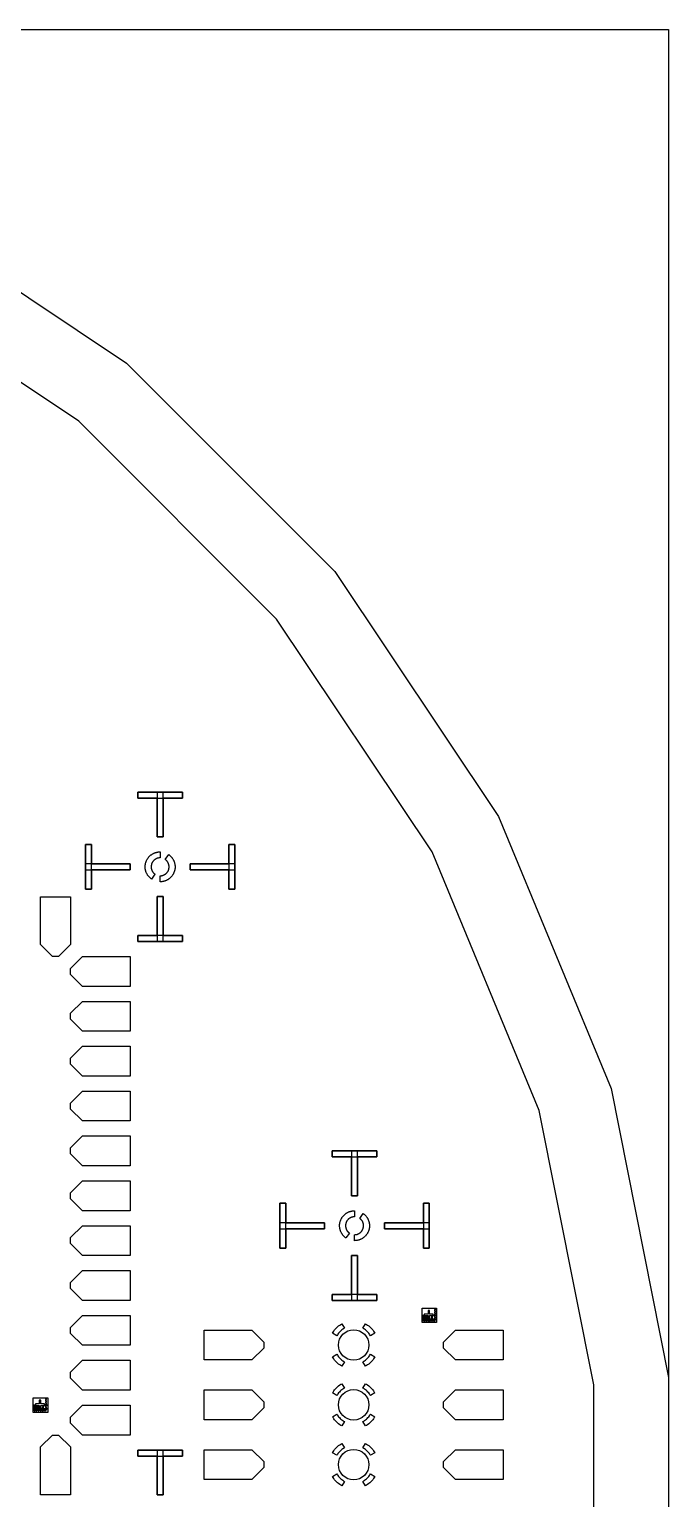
# Model space of a CAD drawing. Extents: x -17000 to 83000, y -61000 to 39000.
# Drawn here: x 61629 to 83000, y -10126 to 39000 of the extents above; entities that cross this region are included whole.
import ezdxf

# ---------------------------------------------------------------- set-up
doc = ezdxf.new("R2010")
doc.units = 0
doc.layers.add('Boundaries', color=3, linetype='CONTINUOUS')
doc.layers.add('Central Electrodes', color=2, linetype='CONTINUOUS')

# ---------------------------------------------------------------- blocks, each defined once
blk = doc.blocks.new('BIG_photolith_alignment1')
at = {"layer": 'Central Electrodes'}
for points in [[(-225, -17.5), (-225, 225), (210, 225), (210, 190), (190, 190), (190, 185), (210, 185), (210, 180.5), (190, 180.5), (190, 175.5), (210, 175.5), (210, 171), (190, 171), (190, 166), (210, 166), (210, 161.5), (190, 161.5), (190, 156.5), (210, 156.5), (210, 152), (190, 152), (190, 147), (210, 147), (210, 142.5), (190, 142.5), (190, 137.5), (210, 137.5), (210, 133), (190, 133), (190, 128), (210, 128), (210, 123.5), (190, 123.5), (190, 118.5), (210, 118.5), (210, 114), (190, 114), (190, 109), (210, 109), (210, 104.5), (190, 104.5), (190, 99.5), (210, 99.5), (210, 95), (190, 95), (190, 90), (210, 90), (210, 85.5), (190, 85.5), (190, 80.5), (210, 80.5), (210, 76), (190, 76), (190, 71), (210, 71), (210, 66.5), (190, 66.5), (190, 61.5), (210, 61.5), (210, 57), (190, 57), (190, 52), (210, 52), (210, 47.5), (190, 47.5), (190, 42.5), (210, 42.5), (210, 38), (190, 38), (190, 33), (210, 33), (210, 28.5), (190, 28.5), (190, 23.5), (210, 23.5), (210, 19), (190, 19), (190, 14), (210, 14), (210, 9.5), (190, 9.5), (190, 4.5), (210, 4.5), (210, 0), (185, 0), (185, -5), (210, -5), (210, -9.5), (190, -9.5), (190, -14.5), (210, -14.5), (210, 225), (260, 225), (260, -17.5), (150, -17.5), (150, 25), (25, 25), (25, 150), (-25, 150), (-25, 25), (-150, 25), (-150, -17.5)], [(-225, -260), (-225, -17.5), (-185, -17.5), (-185, -190), (-190, -190), (-190, -210), (-185, -210), (-185, -17.5), (-175.5, -17.5), (-175.5, -190), (-180.5, -190), (-180.5, -210), (-175.5, -210), (-175.5, -17.5), (-166, -17.5), (-166, -190), (-171, -190), (-171, -210), (-166, -210), (-166, -17.5), (-156.5, -17.5), (-156.5, -190), (-161.5, -190), (-161.5, -210), (-156.5, -210), (-156.5, -17.5), (-150, -17.5), (-150, -25), (-147, -25), (-147, -190), (-152, -190), (-152, -210), (-147, -210), (-147, -25), (-137.5, -25), (-137.5, -190), (-142.5, -190), (-142.5, -210), (-137.5, -210), (-137.5, -25), (-128, -25), (-128, -190), (-133, -190), (-133, -210), (-128, -210), (-128, -25), (-118.5, -25), (-118.5, -190), (-123.5, -190), (-123.5, -210), (-118.5, -210), (-118.5, -25), (-109, -25), (-109, -190), (-114, -190), (-114, -210), (-109, -210), (-109, -25), (-99.5, -25), (-99.5, -190), (-104.5, -190), (-104.5, -210), (-99.5, -210), (-99.5, -25), (-90, -25), (-90, -190), (-95, -190), (-95, -210), (-90, -210), (-90, -25), (-80.5, -25), (-80.5, -190), (-85.5, -190), (-85.5, -210), (-80.5, -210), (-80.5, -25), (-71, -25), (-71, -190), (-76, -190), (-76, -210), (-71, -210), (-71, -25), (-61.5, -25), (-61.5, -190), (-66.5, -190), (-66.5, -210), (-61.5, -210), (-61.5, -25), (-52, -25), (-52, -190), (-57, -190), (-57, -210), (-52, -210), (-52, -25), (-42.5, -25), (-42.5, -190), (-47.5, -190), (-47.5, -210), (-42.5, -210), (-42.5, -25), (-33, -25), (-33, -190), (-38, -190), (-38, -210), (-33, -210), (-33, -25), (-25, -25), (-25, -150), (-23.5, -150), (-23.5, -190), (-28.5, -190), (-28.5, -210), (-23.5, -210), (-23.5, -150), (-14, -150), (-14, -190), (-19, -190), (-19, -210), (-14, -210), (-14, -150), (-4.5, -150), (-4.5, -190), (-9.5, -190), (-9.5, -210), (-4.5, -210), (-4.5, -150), (5, -150), (5, -185), (0, -185), (0, -210), (5, -210), (5, -150), (14.5, -150), (14.5, -190), (9.5, -190), (9.5, -210), (14.5, -210), (14.5, -150), (17.5, -150), (17.5, -260)], [(17.5, -260), (17.5, -150), (24, -150), (24, -190), (19, -190), (19, -210), (24, -210), (24, -150), (25, -150), (25, -138.75), (33.5, -138.75), (33.5, -190), (28.5, -190), (28.5, -210), (33.5, -210), (33.5, -138.75), (43, -138.75), (43, -190), (38, -190), (38, -210), (43, -210), (43, -138.75), (52.5, -138.75), (52.5, -190), (47.5, -190), (47.5, -210), (52.5, -210), (52.5, -138.75), (62, -138.75), (62, -190), (57, -190), (57, -210), (62, -210), (62, -138.75), (71.5, -138.75), (71.5, -190), (66.5, -190), (66.5, -210), (71.5, -210), (71.5, -138.75), (81, -138.75), (81, -190), (76, -190), (76, -210), (81, -210), (81, -138.75), (90.5, -138.75), (90.5, -190), (85.5, -190), (85.5, -210), (90.5, -210), (90.5, -138.75), (100, -138.75), (100, -190), (95, -190), (95, -210), (100, -210), (100, -138.75), (109.5, -138.75), (109.5, -190), (104.5, -190), (104.5, -210), (109.5, -210), (109.5, -138.75), (119, -138.75), (119, -190), (114, -190), (114, -210), (119, -210), (119, -138.75), (128.5, -138.75), (128.5, -190), (123.5, -190), (123.5, -210), (128.5, -210), (128.5, -138.75), (138, -138.75), (138, -190), (133, -190), (133, -210), (138, -210), (138, -138.75), (147.5, -138.75), (147.5, -190), (142.5, -190), (142.5, -210), (147.5, -210), (147.5, -138.75), (157, -138.75), (157, -190), (152, -190), (152, -210), (157, -210), (157, -138.75), (166.5, -138.75), (166.5, -190), (161.5, -190), (161.5, -210), (166.5, -210), (166.5, -138.75), (176, -138.75), (176, -190), (171, -190), (171, -210), (176, -210), (176, -138.75), (185.5, -138.75), (185.5, -190), (180.5, -190), (180.5, -210), (185.5, -210), (185.5, -138.75), (210, -138.75), (210, -142.5), (190, -142.5), (190, -147.5), (210, -147.5), (210, -152), (190, -152), (190, -157), (210, -157), (210, -161.5), (190, -161.5), (190, -166.5), (210, -166.5), (210, -171), (190, -171), (190, -176), (210, -176), (210, -180.5), (190, -180.5), (190, -185.5), (210, -185.5), (210, -190), (190, -190), (190, -210), (195, -210), (195, -195), (210, -195), (210, -138.75), (260, -138.75), (260, -260)], [(25, -138.75), (25, -25), (117.5, -25), (117.5, -77.5), (82.5, -77.5), (82.5, -122.5), (117.5, -122.5), (117.5, -25), (150, -25), (150, -17.5), (210, -17.5), (210, -19), (190, -19), (190, -24), (210, -24), (210, -28.5), (190, -28.5), (190, -33.5), (210, -33.5), (210, -38), (190, -38), (190, -43), (210, -43), (210, -47.5), (190, -47.5), (190, -52.5), (210, -52.5), (210, -57), (190, -57), (190, -62), (210, -62), (210, -66.5), (190, -66.5), (190, -71.5), (210, -71.5), (210, -76), (190, -76), (190, -81), (210, -81), (210, -85.5), (190, -85.5), (190, -90.5), (210, -90.5), (210, -95), (190, -95), (190, -100), (210, -100), (210, -104.5), (190, -104.5), (190, -109.5), (210, -109.5), (210, -114), (190, -114), (190, -119), (210, -119), (210, -123.5), (190, -123.5), (190, -128.5), (210, -128.5), (210, -133), (190, -133), (190, -138), (210, -138), (210, -17.5), (260, -17.5), (260, -138.75)], [(92.5, -117.5), (87.5, -112.5), (87.5, -87.5), (92.5, -82.5), (107.5, -82.5), (112.5, -87.5), (112.5, -112.5), (107.5, -117.5), (92.5, -117.5), (92.5, -110), (95, -112.5), (105, -112.5), (107.5, -110), (107.5, -90), (105, -87.5), (95, -87.5), (92.5, -90)]]:
    blk.add_lwpolyline(points, close=True, dxfattribs=at)
blk = doc.blocks.new('Half_moon_alignment1')
at = {"layer": 'Central Electrodes'}
for points in [[(-286.79, -409.58), (-299.5, -400.5), (-311.75, -391), (-324, -381), (-335.75, -370.75), (-347, -360), (-358, -349), (-368.75, -337.5), (-379.25, -326), (-389.25, -314), (-398.75, -301.5), (-408, -289), (-417, -276), (-425.25, -263), (-433.25, -249.5), (-441, -236), (-448, -222), (-454.75, -208), (-461, -193.5), (-466.75, -179), (-472.25, -164.5), (-477.25, -149.5), (-481.5, -134.5), (-485.5, -119.5), (-489, -104.25), (-492, -89), (-494.5, -73.5), (-496.75, -58), (-498.25, -42.5), (-499.25, -27), (-500, -11.25), (-500, 4.25), (-499.75, 20), (-498.75, 35.5), (-497.5, 51), (-495.5, 66.5), (-493.25, 82), (-490.5, 97.5), (-487.25, 112.75), (-483.5, 127.75), (-479.25, 143), (-474.5, 157.75), (-469.25, 172.5), (-463.75, 187), (-457.75, 201.5), (-451, 215.75), (-444.25, 229.75), (-436.75, 243.5), (-429, 257), (-420.75, 270.25), (-412, 283.25), (-403, 296), (-393.5, 308.5), (-383.75, 320.5), (-373.5, 332.5), (-363, 344), (-352, 355), (-340.75, 366), (-329.25, 376.5), (-317.25, 386.5), (-305, 396.25), (-292.5, 405.5), (-279.75, 414.5), (-266.5, 423), (-253.25, 431.25), (-239.75, 438.75), (-225.75, 446), (-211.75, 453), (-197.5, 459.25), (-183, 465.25), (-168.5, 470.75), (-153.75, 475.75), (-138.75, 480.5), (-123.75, 484.5), (-108.5, 488), (-93.25, 491.25), (-77.75, 494), (-62.25, 496.25), (-46.75, 497.75), (-31.25, 499), (-15.5, 499.75), (0, 500), (0, 300), (-12, 299.75), (-24, 299), (-36, 297.75), (-48, 296.25), (-59.75, 294), (-71.5, 291.25), (-83.25, 288.25), (-94.75, 284.75), (-106.25, 280.75), (-117.25, 276.25), (-128.25, 271.25), (-139, 265.75), (-149.75, 260), (-160, 253.75), (-170, 247.25), (-179.75, 240.25), (-189.25, 232.75), (-198.5, 225), (-207.5, 216.75), (-216, 208.25), (-224.25, 199.5), (-232, 190.25), (-239.5, 180.75), (-246.5, 171), (-253.25, 161), (-259.5, 150.75), (-265.25, 140.25), (-270.75, 129.5), (-275.75, 118.5), (-280.25, 107.25), (-284.25, 96), (-288, 84.5), (-291, 72.75), (-293.75, 61), (-296, 49.25), (-297.75, 37.25), (-299, 25.25), (-299.75, 13.25), (-300, 1.25), (-299.75, -10.75), (-299.25, -22.75), (-298, -34.75), (-296.25, -46.75), (-294.25, -58.75), (-291.75, -70.5), (-288.5, -82), (-285, -93.5), (-281, -105), (-276.75, -116.25), (-271.75, -127.25), (-266.5, -138), (-260.75, -148.5), (-254.5, -159), (-248, -169), (-241, -178.75), (-233.5, -188.25), (-225.75, -197.5), (-217.75, -206.5), (-209.25, -215), (-200.5, -223.25), (-191.25, -231.25), (-181.75, -238.75), (-172.07, -245.75)], [(0, -500), (0, -300), (12, -299.75), (24, -299), (36, -297.75), (48, -296.25), (59.75, -294), (71.5, -291.25), (83.25, -288.25), (94.75, -284.75), (106.25, -280.75), (117.25, -276.25), (128.25, -271.25), (139, -265.75), (149.75, -260), (160, -253.75), (170, -247.25), (179.75, -240.25), (189.25, -232.75), (198.5, -225), (207.5, -216.75), (216, -208.25), (224.25, -199.5), (232, -190.25), (239.5, -180.75), (246.5, -171), (253.25, -161), (259.5, -150.75), (265.25, -140.25), (270.75, -129.5), (275.75, -118.5), (280.25, -107.25), (284.25, -96), (288, -84.5), (291, -72.75), (293.75, -61), (296, -49.25), (297.75, -37.25), (299, -25.25), (299.75, -13.25), (300, -1.25), (299.75, 10.75), (299.25, 22.75), (298, 34.75), (296.25, 46.75), (294.25, 58.75), (291.75, 70.5), (288.5, 82), (285, 93.5), (281, 105), (276.75, 116.25), (271.75, 127.25), (266.5, 138), (260.75, 148.5), (254.5, 159), (248, 169), (241, 178.75), (233.5, 188.25), (225.75, 197.5), (217.75, 206.5), (209.25, 215), (200.5, 223.25), (191.25, 231.25), (181.75, 238.75), (172.07, 245.75), (286.79, 409.58), (299.5, 400.5), (311.75, 391), (324, 381), (335.75, 370.75), (347, 360), (358, 349), (368.75, 337.5), (379.25, 326), (389.25, 314), (398.75, 301.5), (408, 289), (417, 276), (425.25, 263), (433.25, 249.5), (441, 236), (448, 222), (454.75, 208), (461, 193.5), (466.75, 179), (472.25, 164.5), (477.25, 149.5), (481.5, 134.5), (485.5, 119.5), (489, 104.25), (492, 89), (494.5, 73.5), (496.75, 58), (498.25, 42.5), (499.25, 27), (500, 11.25), (500, -4.25), (499.75, -20), (498.75, -35.5), (497.5, -51), (495.5, -66.5), (493.25, -82), (490.5, -97.5), (487.25, -112.75), (483.5, -127.75), (479.25, -143), (474.5, -157.75), (469.25, -172.5), (463.75, -187), (457.75, -201.5), (451, -215.75), (444.25, -229.75), (436.75, -243.5), (429, -257), (420.75, -270.25), (412, -283.25), (403, -296), (393.5, -308.5), (383.75, -320.5), (373.5, -332.5), (363, -344), (352, -355), (340.75, -366), (329.25, -376.5), (317.25, -386.5), (305, -396.25), (292.5, -405.5), (279.75, -414.5), (266.5, -423), (253.25, -431.25), (239.75, -438.75), (225.75, -446), (211.75, -453), (197.5, -459.25), (183, -465.25), (168.5, -470.75), (153.75, -475.75), (138.75, -480.5), (123.75, -484.5), (108.5, -488), (93.25, -491.25), (77.75, -494), (62.25, -496.25), (46.75, -497.75), (31.25, -499), (15.5, -499.75)]]:
    blk.add_lwpolyline(points, close=True, dxfattribs=at)

msp = doc.modelspace()

# ---------------------------------------------------------------- linework, layer by layer
at = {"layer": 'Boundaries'}
msp.add_lwpolyline([(-17000, -61000), (-17000, 39000), (83000, 39000), (83000, -61000)], close=True, dxfattribs=at)
at = {"layer": 'Central Electrodes'}
for points in [[(18415.538, 37078.528), (28075.43, 39000), (37924.57, 39000), (47584.462, 37078.528), (56683.881, 33309.425), (64873.142, 27837.536), (71837.536, 20873.142), (77309.425, 12683.881), (81078.528, 3584.462), (83000, -6075.43), (83000, -15924.57), (81078.528, -25584.462), (77309.425, -34683.881), (71837.536, -42873.142), (64873.142, -49837.536), (56683.881, -55309.425), (47584.462, -59078.528), (37924.57, -61000), (28075.43, -61000), (18415.538, -59078.528)], [(19144.761, -56674.602), (28321.658, -58500), (37678.342, -58500), (46855.239, -56674.602), (55499.687, -53093.954), (63279.485, -47895.659), (69895.659, -41279.485), (75093.954, -33499.687), (78674.602, -24855.239), (80500, -15678.342), (80500, -6321.658), (78674.602, 2855.239), (75093.954, 11499.687), (69895.659, 19279.485), (63279.485, 25895.659), (55499.687, 31093.954), (46855.239, 34674.602), (37678.342, 36500), (17018.848, 36500)], [(66749.865, 13498.084), (65249.865, 13498.084)], [(65249.865, 13498.084), (65249.865, 13298.084)], [(65249.865, 13298.084), (66749.865, 13298.084)], [(66099.865, 13498.084), (65899.865, 13498.084)], [(65899.865, 13498.084), (65899.865, 11998.084)], [(66099.865, 11998.084), (66099.865, 13498.084)], [(66749.865, 13298.084), (66749.865, 13498.084)], [(65899.865, 11998.084), (66099.865, 11998.084)], [(63499.865, 11748.084), (63499.865, 10248.084)], [(63699.865, 11748.084), (63499.865, 11748.084)], [(63699.865, 10248.084), (63699.865, 11748.084)], [(68300.136, 11749.027), (68300.136, 10249.027)], [(68500.136, 11749.027), (68300.136, 11749.027)], [(68500.136, 10249.027), (68500.136, 11749.027)], [(63499.865, 11098.084), (63499.865, 10898.084)], [(64999.865, 11098.084), (63499.865, 11098.084)], [(63499.865, 10898.084), (64999.865, 10898.084)], [(64999.865, 10898.084), (64999.865, 11098.084)], [(67000.136, 11099.027), (67000.136, 10899.027)], [(68500.136, 11099.027), (67000.136, 11099.027)], [(67000.136, 10899.027), (68500.136, 10899.027)], [(68500.136, 10899.027), (68500.136, 11099.027)], [(63499.865, 10248.084), (63699.865, 10248.084)], [(66099.137, 10001.916), (65899.137, 10001.916)], [(65899.137, 10001.916), (65899.137, 8501.916)], [(66099.137, 8501.916), (66099.137, 10001.916)], [(68300.136, 10249.027), (68500.136, 10249.027)], [(65249.137, 8701.916), (65249.137, 8501.916)], [(66749.137, 8701.916), (65249.137, 8701.916)], [(65249.137, 8501.916), (66749.137, 8501.916)], [(65899.137, 8501.916), (66099.137, 8501.916)], [(66749.137, 8501.916), (66749.137, 8701.916)], [(71749.865, 1498.084), (71749.865, 1298.084)], [(73249.865, 1498.084), (71749.865, 1498.084)], [(72599.865, 1498.084), (72399.865, 1498.084)], [(72399.865, 1498.084), (72399.865, -1.916)], [(72599.865, -1.916), (72599.865, 1498.084)], [(73249.865, 1298.084), (73249.865, 1498.084)], [(71749.865, 1298.084), (73249.865, 1298.084)], [(69999.865, -251.916), (69999.865, -1751.916)], [(70199.865, -251.916), (69999.865, -251.916)], [(70199.865, -1751.916), (70199.865, -251.916)], [(72399.865, -1.916), (72599.865, -1.916)], [(74800.136, -250.973), (74800.136, -1750.973)], [(75000.136, -250.973), (74800.136, -250.973)], [(75000.136, -1750.973), (75000.136, -250.973)], [(69999.865, -901.916), (69999.865, -1101.916)], [(71499.865, -901.916), (69999.865, -901.916)], [(71499.865, -1101.916), (71499.865, -901.916)], [(73500.136, -900.973), (73500.136, -1100.973)], [(75000.136, -900.973), (73500.136, -900.973)], [(75000.136, -1100.973), (75000.136, -900.973)], [(69999.865, -1101.916), (71499.865, -1101.916)], [(73500.136, -1100.973), (75000.136, -1100.973)], [(69999.865, -1751.916), (70199.865, -1751.916)], [(74800.136, -1750.973), (75000.136, -1750.973)], [(72599.137, -1998.084), (72399.137, -1998.084)], [(72399.137, -1998.084), (72399.137, -3498.084)], [(72599.137, -3498.084), (72599.137, -1998.084)], [(73249.137, -3298.084), (71749.137, -3298.084)], [(71749.137, -3298.084), (71749.137, -3498.084)], [(73249.137, -3498.084), (73249.137, -3298.084)], [(71749.137, -3498.084), (73249.137, -3498.084)], [(72399.137, -3498.084), (72599.137, -3498.084)], [(66749.865, -8501.916), (65249.865, -8501.916)], [(65249.865, -8501.916), (65249.865, -8701.916)], [(65249.865, -8701.916), (66749.865, -8701.916)], [(66099.865, -8501.916), (65899.865, -8501.916)], [(65899.865, -8501.916), (65899.865, -10001.916)], [(66099.865, -10001.916), (66099.865, -8501.916)], [(66749.865, -8701.916), (66749.865, -8501.916)], [(65899.865, -10001.916), (66099.865, -10001.916)]]:
    msp.add_lwpolyline(points, dxfattribs=at)
for points in [[(65899.865, 11998.084), (65899.865, 13298.084), (65249.865, 13298.084), (65249.865, 13498.084), (66749.865, 13498.084), (66749.865, 13298.084), (66099.865, 13298.084), (66099.865, 11998.084)], [(63499.865, 10248.084), (63499.865, 11748.084), (63699.865, 11748.084), (63699.865, 11098.084), (64999.865, 11098.084), (64999.865, 10898.084), (63699.865, 10898.084), (63699.865, 10248.084)], [(68300.136, 10249.027), (68300.136, 10899.027), (67000.136, 10899.027), (67000.136, 11099.027), (68300.136, 11099.027), (68300.136, 11749.027), (68500.136, 11749.027), (68500.136, 10249.027)], [(62400, 8000), (62000, 8400), (62000, 10000), (63000, 10000), (63000, 8400), (62600, 8000)], [(65249.137, 8501.916), (65249.137, 8701.916), (65899.137, 8701.916), (65899.137, 10001.916), (66099.137, 10001.916), (66099.137, 8701.916), (66749.137, 8701.916), (66749.137, 8501.916)], [(63400, 7000), (63000, 7400), (63000, 7600), (63400, 8000), (65000, 8000), (65000, 7000)], [(63400, 5500), (63000, 5900), (63000, 6100), (63400, 6500), (65000, 6500), (65000, 5500)], [(63400, 4000), (63000, 4400), (63000, 4600), (63400, 5000), (65000, 5000), (65000, 4000)], [(63400, 2500), (63000, 2900), (63000, 3100), (63400, 3500), (65000, 3500), (65000, 2500)], [(63400, 1000), (63000, 1400), (63000, 1600), (63400, 2000), (65000, 2000), (65000, 1000)], [(72399.865, -1.916), (72399.865, 1298.084), (71749.865, 1298.084), (71749.865, 1498.084), (73249.865, 1498.084), (73249.865, 1298.084), (72599.865, 1298.084), (72599.865, -1.916)], [(63400, -500), (63000, -100), (63000, 100), (63400, 500), (65000, 500), (65000, -500)], [(69999.865, -1751.916), (69999.865, -251.916), (70199.865, -251.916), (70199.865, -901.916), (71499.865, -901.916), (71499.865, -1101.916), (70199.865, -1101.916), (70199.865, -1751.916)], [(74800.136, -1750.973), (74800.136, -1100.973), (73500.136, -1100.973), (73500.136, -900.973), (74800.136, -900.973), (74800.136, -250.973), (75000.136, -250.973), (75000.136, -1750.973)], [(63400, -2000), (63000, -1600), (63000, -1400), (63400, -1000), (65000, -1000), (65000, -2000)], [(71749.137, -3498.084), (71749.137, -3298.084), (72399.137, -3298.084), (72399.137, -1998.084), (72599.137, -1998.084), (72599.137, -3298.084), (73249.137, -3298.084), (73249.137, -3498.084)], [(63400, -3500), (63000, -3100), (63000, -2900), (63400, -2500), (65000, -2500), (65000, -3500)], [(63400, -5000), (63000, -4600), (63000, -4400), (63400, -4000), (65000, -4000), (65000, -5000)], [(71910.987, -4679.021), (71763.764, -4594.021), (71780.547, -4564.95), (71806.451, -4525.567), (71834.598, -4487.759), (71864.898, -4451.648), (71897.245, -4417.362), (71931.531, -4385.015), (71967.642, -4354.715), (72005.45, -4326.568), (72044.833, -4300.664), (72073.904, -4283.881), (72158.904, -4431.104), (72134.117, -4445.416), (72103.001, -4465.882), (72073.123, -4488.124), (72044.595, -4512.062), (72017.504, -4537.621), (71991.945, -4564.712), (71968.007, -4593.24), (71945.765, -4623.118), (71925.299, -4654.234)], [(73029.501, -4679.021), (73015.189, -4654.234), (72994.723, -4623.118), (72972.481, -4593.24), (72948.543, -4564.712), (72922.984, -4537.621), (72895.893, -4512.062), (72867.365, -4488.124), (72837.487, -4465.882), (72806.371, -4445.416), (72781.584, -4431.104), (72866.584, -4283.881), (72895.655, -4300.664), (72935.038, -4326.568), (72972.846, -4354.715), (73008.957, -4385.015), (73043.243, -4417.362), (73075.59, -4451.648), (73105.89, -4487.759), (73134.037, -4525.567), (73159.941, -4564.95), (73176.724, -4594.021)], [(67470.244, -5490.361), (67470.244, -4490.361), (69070.244, -4490.361), (69470.244, -4890.361), (69470.244, -5090.361), (69070.244, -5490.361)], [(75870.244, -5490.361), (75470.244, -5090.361), (75470.244, -4890.361), (75870.244, -4490.361), (77470.244, -4490.361), (77470.244, -5490.361)], [(72073.904, -5696.841), (72044.833, -5680.058), (72005.45, -5654.155), (71967.642, -5626.007), (71931.531, -5595.707), (71897.245, -5563.36), (71864.898, -5529.074), (71834.598, -5492.963), (71806.451, -5455.155), (71780.547, -5415.772), (71763.764, -5386.701), (71910.987, -5301.701), (71925.299, -5326.488), (71945.765, -5357.604), (71968.007, -5387.482), (71991.945, -5416.01), (72017.504, -5443.101), (72044.595, -5468.66), (72073.123, -5492.598), (72103.001, -5514.841), (72134.117, -5535.306), (72158.904, -5549.618)], [(72866.584, -5696.841), (72781.584, -5549.618), (72806.371, -5535.306), (72837.487, -5514.841), (72867.365, -5492.598), (72895.893, -5468.66), (72922.984, -5443.101), (72948.543, -5416.01), (72972.481, -5387.482), (72994.723, -5357.604), (73015.189, -5326.488), (73029.501, -5301.701), (73176.724, -5386.701), (73159.941, -5415.772), (73134.037, -5455.155), (73105.89, -5492.963), (73075.59, -5529.074), (73043.243, -5563.36), (73008.957, -5595.707), (72972.846, -5626.007), (72935.038, -5654.155), (72895.655, -5680.058)], [(63400, -6500), (63000, -6100), (63000, -5900), (63400, -5500), (65000, -5500), (65000, -6500)], [(71910.987, -6679.021), (71763.764, -6594.021), (71780.547, -6564.95), (71806.451, -6525.567), (71834.598, -6487.759), (71864.898, -6451.648), (71897.245, -6417.362), (71931.531, -6385.015), (71967.642, -6354.715), (72005.45, -6326.568), (72044.833, -6300.664), (72073.904, -6283.881), (72158.904, -6431.104), (72134.117, -6445.416), (72103.001, -6465.882), (72073.123, -6488.124), (72044.595, -6512.062), (72017.504, -6537.621), (71991.945, -6564.712), (71968.007, -6593.24), (71945.765, -6623.118), (71925.299, -6654.234)], [(73029.501, -6679.021), (73015.189, -6654.234), (72994.723, -6623.118), (72972.481, -6593.24), (72948.543, -6564.712), (72922.984, -6537.621), (72895.893, -6512.062), (72867.365, -6488.124), (72837.487, -6465.882), (72806.371, -6445.416), (72781.584, -6431.104), (72866.584, -6283.881), (72895.655, -6300.664), (72935.038, -6326.568), (72972.846, -6354.715), (73008.957, -6385.015), (73043.243, -6417.362), (73075.59, -6451.648), (73105.89, -6487.759), (73134.037, -6525.567), (73159.941, -6564.95), (73176.724, -6594.021)], [(67470.244, -7490.361), (67470.244, -6490.361), (69070.244, -6490.361), (69470.244, -6890.361), (69470.244, -7090.361), (69070.244, -7490.361)], [(75870.244, -7490.361), (75470.244, -7090.361), (75470.244, -6890.361), (75870.244, -6490.361), (77470.244, -6490.361), (77470.244, -7490.361)], [(63400, -8000), (63000, -7600), (63000, -7400), (63400, -7000), (65000, -7000), (65000, -8000)], [(72073.904, -7696.841), (72044.833, -7680.058), (72005.45, -7654.155), (71967.642, -7626.007), (71931.531, -7595.707), (71897.245, -7563.36), (71864.898, -7529.074), (71834.598, -7492.963), (71806.451, -7455.155), (71780.547, -7415.772), (71763.764, -7386.701), (71910.987, -7301.701), (71925.299, -7326.488), (71945.765, -7357.604), (71968.007, -7387.482), (71991.945, -7416.01), (72017.504, -7443.101), (72044.595, -7468.66), (72073.123, -7492.598), (72103.001, -7514.841), (72134.117, -7535.306), (72158.904, -7549.618)], [(72866.584, -7696.841), (72781.584, -7549.618), (72806.371, -7535.306), (72837.487, -7514.841), (72867.365, -7492.598), (72895.893, -7468.66), (72922.984, -7443.101), (72948.543, -7416.01), (72972.481, -7387.482), (72994.723, -7357.604), (73015.189, -7326.488), (73029.501, -7301.701), (73176.724, -7386.701), (73159.941, -7415.772), (73134.037, -7455.155), (73105.89, -7492.963), (73075.59, -7529.074), (73043.243, -7563.36), (73008.957, -7595.707), (72972.846, -7626.007), (72935.038, -7654.155), (72895.655, -7680.058)], [(62000, -10000), (62000, -8400), (62400, -8000), (62600, -8000), (63000, -8400), (63000, -10000)], [(71910.987, -8679.021), (71763.764, -8594.021), (71780.547, -8564.95), (71806.451, -8525.567), (71834.598, -8487.759), (71864.898, -8451.648), (71897.245, -8417.362), (71931.531, -8385.015), (71967.642, -8354.715), (72005.45, -8326.568), (72044.833, -8300.664), (72073.904, -8283.881), (72158.904, -8431.104), (72134.117, -8445.416), (72103.001, -8465.882), (72073.123, -8488.124), (72044.595, -8512.062), (72017.504, -8537.621), (71991.945, -8564.712), (71968.007, -8593.24), (71945.765, -8623.118), (71925.299, -8654.234)], [(73029.501, -8679.021), (73015.189, -8654.234), (72994.723, -8623.118), (72972.481, -8593.24), (72948.543, -8564.712), (72922.984, -8537.621), (72895.893, -8512.062), (72867.365, -8488.124), (72837.487, -8465.882), (72806.371, -8445.416), (72781.584, -8431.104), (72866.584, -8283.881), (72895.655, -8300.664), (72935.038, -8326.568), (72972.846, -8354.715), (73008.957, -8385.015), (73043.243, -8417.362), (73075.59, -8451.648), (73105.89, -8487.759), (73134.037, -8525.567), (73159.941, -8564.95), (73176.724, -8594.022)], [(65899.865, -10001.916), (65899.865, -8701.916), (65249.865, -8701.916), (65249.865, -8501.916), (66749.865, -8501.916), (66749.865, -8701.916), (66099.865, -8701.916), (66099.865, -10001.916)], [(67470.244, -9490.361), (67470.244, -8490.361), (69070.244, -8490.361), (69470.244, -8890.361), (69470.244, -9090.361), (69070.244, -9490.361)], [(75870.244, -9490.361), (75470.244, -9090.361), (75470.244, -8890.361), (75870.244, -8490.361), (77470.244, -8490.361), (77470.244, -9490.361)], [(72073.904, -9696.841), (72044.833, -9680.058), (72005.45, -9654.155), (71967.642, -9626.007), (71931.531, -9595.707), (71897.245, -9563.36), (71864.898, -9529.074), (71834.598, -9492.963), (71806.451, -9455.155), (71780.547, -9415.772), (71763.764, -9386.701), (71910.987, -9301.701), (71925.299, -9326.488), (71945.765, -9357.604), (71968.007, -9387.482), (71991.945, -9416.01), (72017.504, -9443.101), (72044.595, -9468.66), (72073.123, -9492.598), (72103.001, -9514.841), (72134.117, -9535.306), (72158.904, -9549.618)], [(72866.584, -9696.841), (72781.584, -9549.618), (72806.371, -9535.306), (72837.487, -9514.841), (72867.365, -9492.598), (72895.893, -9468.66), (72922.984, -9443.101), (72948.543, -9416.01), (72972.481, -9387.482), (72994.723, -9357.604), (73015.189, -9326.488), (73029.501, -9301.701), (73176.724, -9386.701), (73159.941, -9415.772), (73134.037, -9455.155), (73105.89, -9492.963), (73075.59, -9529.074), (73043.243, -9563.36), (73008.957, -9595.707), (72972.846, -9626.007), (72935.038, -9654.155), (72895.655, -9680.058)]]:
    msp.add_lwpolyline(points, close=True, dxfattribs=at)
for centre in [(72470.244, -4990.361), (72470.244, -6990.361), (72470.244, -8990.361)]:
    msp.add_circle(centre, 510.252, dxfattribs=at)

# ---------------------------------------------------------------- block references
for name, p in [('Half_moon_alignment1', (65999.594, 10998.534)), ('Half_moon_alignment1', (72499.594, -1001.466)), ('BIG_photolith_alignment1', (74982.5, -3982.5)), ('BIG_photolith_alignment1', (61982.5, -6982.5))]:
    msp.add_blockref(name, p)

doc.saveas('drawing.dxf')
